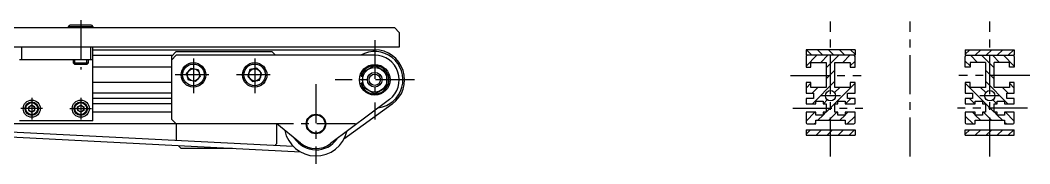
# Model space of a CAD drawing. Extents: x -5 to 1605, y -24 to 1002.
# Drawn here: x 1193 to 1605.1, y 142.5 to 200.9 of the extents above; entities that cross this region are included whole.
import ezdxf

# ---------------------------------------------------------------- set-up
doc = ezdxf.new("R2010")
doc.units = 0
doc.header["$LTSCALE"] = 0.5
doc.linetypes.add('CENTER', pattern=[50.8, 31.75, -6.35, 6.35, -6.35])
for name, color, linetype in [('MSM_CENTER', 1, 'CENTER'), ('MSM_CONTINUOUS', 7, 'CONTINUOUS'), ('MSM_NARROW', 5, 'CONTINUOUS')]:
    doc.layers.add(name, color=color, linetype=linetype)

msp = doc.modelspace()

# ---------------------------------------------------------------- linework, layer by layer
at = {"layer": 'MSM_CENTER'}
for p, q in [((1217.7, 200.91), (1217.7, 180.91)), ((1523.74, 145.38), (1523.74, 200.42)), ((1556.24, 145.38), (1556.24, 200.42)), ((1588.74, 145.38), (1588.74, 200.42)), ((1337.7, 192.86), (1337.7, 160.46)), ((1263.7, 185.35), (1263.7, 171.25)), ((1288.7, 185.35), (1288.7, 171.25)), ((1270.03, 178.66), (1256.29, 178.66)), ((1295.03, 178.66), (1281.29, 178.66)), ((1507.39, 178.36), (1536.3, 178.36)), ((1605.09, 178.36), (1576.18, 178.36)), ((1313.7, 174.86), (1313.7, 142.46)), ((1353.9, 176.66), (1321.5, 176.66)), ((1197.7, 169.34), (1197.7, 160.48)), ((1217.7, 169.34), (1217.7, 160.48)), ((1527.84, 170.16), (1519.64, 170.16)), ((1592.84, 170.16), (1584.64, 170.16)), ((1202.13, 164.91), (1193.27, 164.91)), ((1213.27, 164.91), (1222.13, 164.91)), ((1508.36, 165.16), (1536.89, 165.16)), ((1604.12, 165.16), (1575.59, 165.16)), ((1329.9, 158.66), (1297.5, 158.66))]:
    msp.add_line(p, q, dxfattribs=at)
at = {"layer": 'MSM_CONTINUOUS'}
for p, q in [((329.7, 197.91), (1345.7, 197.91)), ((1212.7, 198.26), (1213.3, 198.86)), ((1212.7, 197.86), (1212.7, 198.26)), ((1222.7, 198.26), (1212.7, 198.26)), ((1222.1, 198.86), (1213.3, 198.86)), ((1222.1, 198.86), (1222.7, 198.26)), ((1222.7, 198.26), (1222.7, 197.86)), ((1347.7, 195.91), (1345.7, 197.91)), ((1347.7, 195.91), (1347.7, 189.91)), ((1347.7, 189.91), (327.7, 189.91)), ((1193.7, 184.91), (1193.7, 189.91)), ((1221.7, 189.91), (1221.7, 184.91)), ((1222.7, 159.91), (1222.7, 189.91)), ((1222.7, 188.86), (1337.7, 188.86)), ((1222.7, 186.66), (1255.2, 186.66)), ((1256.7, 188.16), (1254.7, 186.16)), ((1254.7, 184.66), (1256.7, 186.66)), ((1254.7, 186.16), (1254.7, 160.66)), ((1256.7, 188.16), (1295.7, 188.16)), ((1337.7, 186.66), (1256.7, 186.66)), ((1297.2, 186.66), (1295.7, 188.16)), ((1533.74, 188.86), (1513.74, 188.86)), ((1513.74, 188.86), (1513.74, 186.66)), ((1533.74, 186.66), (1513.74, 186.66)), ((1513.74, 186.16), (1513.74, 181.76)), ((1533.24, 186.66), (1514.24, 186.66)), ((1533.74, 188.86), (1533.74, 186.66)), ((1533.74, 181.76), (1533.74, 186.16)), ((1578.74, 188.86), (1598.74, 188.86)), ((1578.74, 188.86), (1578.74, 186.66)), ((1578.74, 186.66), (1598.74, 186.66)), ((1578.74, 181.76), (1578.74, 186.16)), ((1579.24, 186.66), (1598.24, 186.66)), ((1598.74, 188.86), (1598.74, 186.66)), ((1598.74, 186.16), (1598.74, 181.76)), ((1192.7, 184.91), (1222.7, 184.91)), ((1214.7, 183.4), (1214.7, 184.91)), ((1220.7, 183.4), (1214.7, 183.4)), ((1215.24, 182.86), (1214.7, 183.4)), ((1220.15, 182.86), (1215.24, 182.86)), ((1220.7, 183.4), (1220.15, 182.86)), ((1220.7, 184.91), (1220.7, 183.4)), ((1254.7, 181.76), (1222.7, 181.76)), ((1260.88, 179.29), (1262.83, 181.41)), ((1262.83, 181.41), (1265.65, 180.78)), ((1289.56, 181.41), (1286.74, 180.78)), ((1291.51, 179.29), (1289.56, 181.41)), ((1337.7, 182.43), (1332.7, 179.55)), ((1342.7, 179.55), (1337.7, 182.43)), ((1513.74, 181.76), (1515.74, 181.76)), ((1515.74, 183.76), (1521.94, 183.76)), ((1515.74, 181.76), (1515.74, 183.76)), ((1521.94, 183.76), (1521.94, 173.56)), ((1525.54, 183.76), (1531.74, 183.76)), ((1525.54, 173.56), (1525.54, 183.76)), ((1531.74, 183.76), (1531.74, 181.76)), ((1531.74, 181.76), (1533.74, 181.76)), ((1580.74, 181.76), (1578.74, 181.76)), ((1580.74, 183.76), (1580.74, 181.76)), ((1586.94, 183.76), (1580.74, 183.76)), ((1586.94, 183.76), (1586.94, 173.56)), ((1590.54, 173.56), (1590.54, 183.76)), ((1596.74, 183.76), (1590.54, 183.76)), ((1596.74, 181.76), (1596.74, 183.76)), ((1598.74, 181.76), (1596.74, 181.76)), ((1261.74, 176.53), (1260.88, 179.29)), ((1266.51, 178.03), (1264.56, 175.9)), ((1265.65, 180.78), (1266.51, 178.03)), ((1286.74, 180.78), (1285.88, 178.03)), ((1285.88, 178.03), (1287.83, 175.9)), ((1290.65, 176.53), (1291.51, 179.29)), ((1332.13, 178.1), (1332.7, 179.52)), ((1332.13, 178.1), (1332.7, 178.1)), ((1332.7, 179.55), (1332.7, 173.77)), ((1342.7, 173.77), (1342.7, 179.55)), ((1254.7, 175.56), (1222.7, 175.56)), ((1264.56, 175.9), (1261.74, 176.53)), ((1287.83, 175.9), (1290.65, 176.53)), ((1332.7, 175.22), (1332.13, 175.22)), ((1332.66, 173.88), (1332.13, 175.22)), ((1332.7, 173.82), (1332.66, 173.88)), ((1332.7, 173.77), (1337.7, 170.89)), ((1337.7, 170.89), (1342.7, 173.77)), ((1513.74, 175.56), (1513.74, 171.26)), ((1515.74, 175.56), (1513.74, 175.56)), ((1515.74, 173.56), (1515.74, 175.56)), ((1521.94, 173.56), (1515.74, 173.56)), ((1531.74, 173.56), (1525.54, 173.56)), ((1531.74, 175.56), (1531.74, 173.56)), ((1533.74, 175.56), (1531.74, 175.56)), ((1533.74, 171.26), (1533.74, 175.56)), ((1578.74, 175.56), (1578.74, 171.26)), ((1580.74, 175.56), (1578.74, 175.56)), ((1580.74, 173.56), (1580.74, 175.56)), ((1586.94, 173.56), (1580.74, 173.56)), ((1596.74, 173.56), (1590.54, 173.56)), ((1596.74, 175.56), (1596.74, 173.56)), ((1598.74, 175.56), (1596.74, 175.56)), ((1598.74, 171.26), (1598.74, 175.56)), ((1254.7, 171.26), (1222.7, 171.26)), ((1254.7, 169.06), (1222.7, 169.06)), ((1513.74, 171.26), (1516.74, 171.26)), ((1513.74, 169.06), (1513.74, 166.91)), ((1516.74, 169.06), (1513.74, 169.06)), ((1516.74, 171.26), (1516.74, 169.06)), ((1530.74, 171.26), (1533.74, 171.26)), ((1530.74, 169.06), (1530.74, 171.26)), ((1533.74, 169.06), (1530.74, 169.06)), ((1533.74, 166.91), (1533.74, 169.06)), ((1578.74, 171.26), (1581.74, 171.26)), ((1578.74, 169.06), (1578.74, 166.91)), ((1581.74, 169.06), (1578.74, 169.06)), ((1581.74, 171.26), (1581.74, 169.06)), ((1595.74, 171.26), (1598.74, 171.26)), ((1595.74, 169.06), (1595.74, 171.26)), ((1598.74, 169.06), (1595.74, 169.06)), ((1598.74, 166.91), (1598.74, 169.06)), ((1196.45, 165.63), (1196.44, 164.19)), ((1197.7, 166.35), (1196.45, 165.63)), ((1198.95, 165.63), (1197.7, 166.35)), ((1198.94, 164.18), (1198.95, 165.63)), ((1216.44, 165.63), (1217.69, 166.35)), ((1216.45, 164.18), (1216.44, 165.63)), ((1217.69, 166.35), (1218.94, 165.63)), ((1218.94, 165.63), (1218.95, 164.19)), ((1254.7, 166.91), (1222.7, 166.91)), ((1343.7, 168.66), (1319.7, 150.66)), ((1344.86, 166.78), (1325.13, 152.47)), ((1513.74, 166.91), (1517.74, 166.91)), ((1517.74, 168.01), (1520.74, 168.01)), ((1517.74, 166.91), (1517.74, 168.01)), ((1520.74, 168.01), (1520.74, 166.91)), ((1520.74, 166.91), (1521.94, 166.91)), ((1521.94, 166.91), (1521.94, 163.41)), ((1525.54, 166.91), (1526.74, 166.91)), ((1525.54, 163.41), (1525.54, 166.91)), ((1526.74, 168.01), (1529.74, 168.01)), ((1526.74, 166.91), (1526.74, 168.01)), ((1529.74, 168.01), (1529.74, 166.91)), ((1529.74, 166.91), (1533.74, 166.91)), ((1578.74, 166.91), (1582.74, 166.91)), ((1582.74, 168.01), (1585.74, 168.01)), ((1582.74, 166.91), (1582.74, 168.01)), ((1585.74, 168.01), (1585.74, 166.91)), ((1585.74, 166.91), (1586.94, 166.91)), ((1586.94, 166.91), (1586.94, 163.41)), ((1590.54, 166.91), (1591.74, 166.91)), ((1590.54, 163.41), (1590.54, 166.91)), ((1591.74, 168.01), (1594.74, 168.01)), ((1591.74, 166.91), (1591.74, 168.01)), ((1594.74, 168.01), (1594.74, 166.91)), ((1594.74, 166.91), (1598.74, 166.91)), ((1196.44, 164.19), (1197.69, 163.47)), ((1197.69, 163.47), (1198.94, 164.18)), ((1217.7, 163.47), (1216.45, 164.18)), ((1218.95, 164.19), (1217.7, 163.47)), ((1254.7, 163.41), (1222.7, 163.41)), ((1517.74, 163.41), (1513.74, 163.41)), ((1513.74, 163.41), (1513.74, 159.16)), ((1517.74, 162.31), (1517.74, 163.41)), ((1520.74, 162.31), (1517.74, 162.31)), ((1520.74, 163.41), (1520.74, 162.31)), ((1521.94, 163.41), (1520.74, 163.41)), ((1526.74, 163.41), (1525.54, 163.41)), ((1526.74, 162.31), (1526.74, 163.41)), ((1529.74, 162.31), (1526.74, 162.31)), ((1529.74, 163.41), (1529.74, 162.31)), ((1533.74, 163.41), (1529.74, 163.41)), ((1533.74, 159.16), (1533.74, 163.41)), ((1578.74, 163.41), (1578.74, 159.16)), ((1582.74, 163.41), (1578.74, 163.41)), ((1582.74, 162.31), (1582.74, 163.41)), ((1585.74, 162.31), (1582.74, 162.31)), ((1585.74, 163.41), (1585.74, 162.31)), ((1586.94, 163.41), (1585.74, 163.41)), ((1591.74, 163.41), (1590.54, 163.41)), ((1591.74, 162.31), (1591.74, 163.41)), ((1594.74, 162.31), (1591.74, 162.31)), ((1594.74, 163.41), (1594.74, 162.31)), ((1598.74, 163.41), (1594.74, 163.41)), ((1598.74, 159.16), (1598.74, 163.41)), ((1297.7, 158.66), (1175.2, 158.66)), ((1222.7, 159.91), (1192.7, 159.91)), ((1256.7, 158.66), (1254.7, 160.66)), ((1256.7, 158.66), (1256.7, 152.04)), ((1307.45, 150.85), (1297.7, 158.66)), ((1297.7, 150.66), (1297.7, 158.66)), ((1514.24, 158.66), (1517.74, 158.66)), ((1517.74, 160.16), (1529.74, 160.16)), ((1517.74, 158.66), (1517.74, 160.16)), ((1529.74, 160.16), (1529.74, 158.66)), ((1529.74, 158.66), (1533.24, 158.66)), ((1579.24, 158.66), (1582.74, 158.66)), ((1582.74, 160.16), (1594.74, 160.16)), ((1582.74, 158.66), (1582.74, 160.16)), ((1594.74, 160.16), (1594.74, 158.66)), ((1594.74, 158.66), (1598.24, 158.66)), ((1307.49, 147.24), (1173.25, 154.1)), ((1174.17, 156.26), (1304.37, 149.6)), ((1513.74, 156.32), (1513.74, 154.12)), ((1513.74, 156.32), (1533.74, 156.32)), ((1513.74, 154.11), (1533.74, 154.11)), ((1533.74, 156.32), (1533.74, 154.12)), ((1578.74, 154.12), (1578.74, 156.32)), ((1578.74, 156.32), (1598.74, 156.32)), ((1578.74, 154.11), (1598.74, 154.11)), ((1598.74, 154.12), (1598.74, 156.32)), ((1258.7, 148.66), (1257.56, 149.79)), ((1279.68, 148.66), (1258.7, 148.66)), ((1297.01, 149.98), (1297.7, 150.66))]:
    msp.add_line(p, q, dxfattribs=at)
for centre, radius in [((1263.7, 178.66), 5), ((1263.7, 178.66), 4.4), ((1288.7, 178.66), 5), ((1288.7, 178.66), 4.4), ((1337.7, 176.66), 6.25), ((1337.7, 176.66), 5), ((1263.7, 178.66), 2.5), ((1288.7, 178.66), 2.5), ((1337.7, 176.66), 3), ((1337.7, 176.66), 2.3), ((1523.74, 170.16), 2.1), ((1588.74, 170.16), 2.1), ((1197.7, 164.91), 3.5), ((1197.7, 164.91), 2.75), ((1197.7, 164.91), 2.45), ((1197.7, 164.91), 1.25), ((1217.7, 164.91), 3.5), ((1217.7, 164.91), 2.75), ((1217.7, 164.91), 2.45), ((1217.7, 164.91), 1.25), ((1313.7, 158.66), 4), ((1313.7, 158.66), 3.7)]:
    msp.add_circle(centre, radius, dxfattribs=at)
for centre, radius, start, end in [((1337.7, 176.66), 11.5, 277.2781, 119.5918), ((1337.7, 176.66), 12.2, 305.9627, 90), ((1337.7, 176.66), 10, 306.8699, 90), ((1514.24, 186.16), 0.5, 90, 180), ((1533.24, 186.16), 0.5, 0, 90), ((1579.24, 186.16), 0.5, 90, 180), ((1598.24, 186.16), 0.5, 0, 90), ((1337.7, 176.66), 5.75, 90.4082, 149.5918), ((1337.7, 176.66), 5.75, 30.4082, 89.5918), ((1337.7, 176.66), 5.75, 330.4082, 29.5918), ((1337.7, 176.66), 5.75, 210.4082, 269.5918), ((1337.7, 176.66), 5.75, 270.4082, 329.5918), ((1514.24, 159.16), 0.5, 180, 270), ((1533.24, 159.16), 0.5, 270, 360), ((1579.24, 159.16), 0.5, 180, 270), ((1598.24, 159.16), 0.5, 270, 360), ((1313.7, 158.66), 13, 191.6027, 346.585), ((1313.7, 158.66), 10.54, 212.9, 325.2877), ((1313.7, 158.66), 10, 231.3178, 306.8699)]:
    msp.add_arc(centre, radius, start, end, dxfattribs=at)
at = {"layer": 'MSM_NARROW'}
for p, q in [((1513.74, 182.25), (1518.14, 186.66)), ((1513.97, 188.86), (1516.17, 186.66)), ((1518.46, 188.86), (1520.66, 186.66)), ((1519.73, 183.76), (1522.63, 186.66)), ((1521.94, 181.47), (1527.12, 186.66)), ((1522.95, 188.86), (1525.15, 186.66)), ((1527.44, 188.86), (1529.64, 186.66)), ((1528.71, 183.76), (1531.61, 186.66)), ((1531.93, 188.86), (1533.74, 187.05)), ((1580.54, 188.86), (1578.74, 187.05)), ((1583.76, 183.76), (1580.86, 186.66)), ((1585.03, 188.86), (1582.83, 186.66)), ((1590.54, 181.47), (1585.35, 186.66)), ((1589.52, 188.86), (1587.32, 186.66)), ((1592.74, 183.76), (1589.84, 186.66)), ((1594.01, 188.86), (1591.81, 186.66)), ((1598.74, 182.25), (1594.33, 186.66)), ((1598.5, 188.86), (1596.3, 186.66)), ((1215.24, 182.86), (1215.24, 184.91)), ((1220.15, 182.86), (1220.15, 184.91)), ((1531.74, 182.29), (1533.74, 184.29)), ((1580.74, 182.29), (1578.74, 184.29)), ((1521.94, 176.98), (1525.54, 180.58)), ((1590.54, 176.98), (1586.94, 180.58)), ((1513.74, 173.27), (1515.74, 175.27)), ((1516.21, 171.26), (1518.51, 173.56)), ((1516.35, 166.91), (1525.54, 176.09)), ((1521.94, 163.51), (1533.74, 175.31)), ((1525.39, 171.46), (1527.49, 173.56)), ((1590.54, 163.51), (1578.74, 175.31)), ((1587.09, 171.46), (1584.98, 173.56)), ((1596.12, 166.91), (1586.94, 176.09)), ((1596.26, 171.26), (1593.96, 173.56)), ((1598.74, 173.27), (1596.74, 175.27)), ((1513.74, 168.78), (1514.01, 169.06)), ((1529.82, 166.91), (1531.97, 169.06)), ((1582.65, 166.91), (1580.5, 169.06)), ((1598.74, 168.78), (1598.46, 169.06)), ((1520.84, 166.91), (1522.44, 168.51)), ((1591.63, 166.91), (1590.03, 168.51)), ((1513.74, 159.8), (1517.34, 163.41)), ((1518.58, 160.16), (1520.73, 162.31)), ((1520.74, 162.31), (1521.83, 163.41)), ((1523.07, 160.16), (1526.32, 163.41)), ((1527.56, 160.16), (1529.71, 162.31)), ((1529.74, 162.33), (1530.81, 163.41)), ((1530.55, 158.66), (1533.74, 161.84)), ((1581.92, 158.66), (1578.74, 161.84)), ((1582.74, 162.33), (1581.66, 163.41)), ((1584.91, 160.16), (1582.76, 162.31)), ((1589.4, 160.16), (1586.15, 163.41)), ((1591.74, 162.31), (1590.64, 163.41)), ((1593.89, 160.16), (1591.74, 162.31)), ((1598.74, 159.8), (1595.13, 163.41)), ((1517.08, 158.66), (1517.74, 159.31)), ((1595.39, 158.66), (1594.74, 159.31)), ((1515.54, 156.32), (1513.74, 154.51)), ((1520.03, 156.32), (1517.83, 154.11)), ((1524.52, 156.32), (1522.32, 154.11)), ((1529.01, 156.32), (1526.81, 154.11)), ((1533.5, 156.32), (1531.3, 154.11)), ((1580.54, 156.32), (1578.74, 154.51)), ((1585.03, 156.32), (1582.83, 154.11)), ((1589.52, 156.32), (1587.32, 154.11)), ((1594.01, 156.32), (1591.81, 154.11)), ((1598.5, 156.32), (1596.3, 154.11))]:
    msp.add_line(p, q, dxfattribs=at)

doc.saveas('drawing.dxf')
